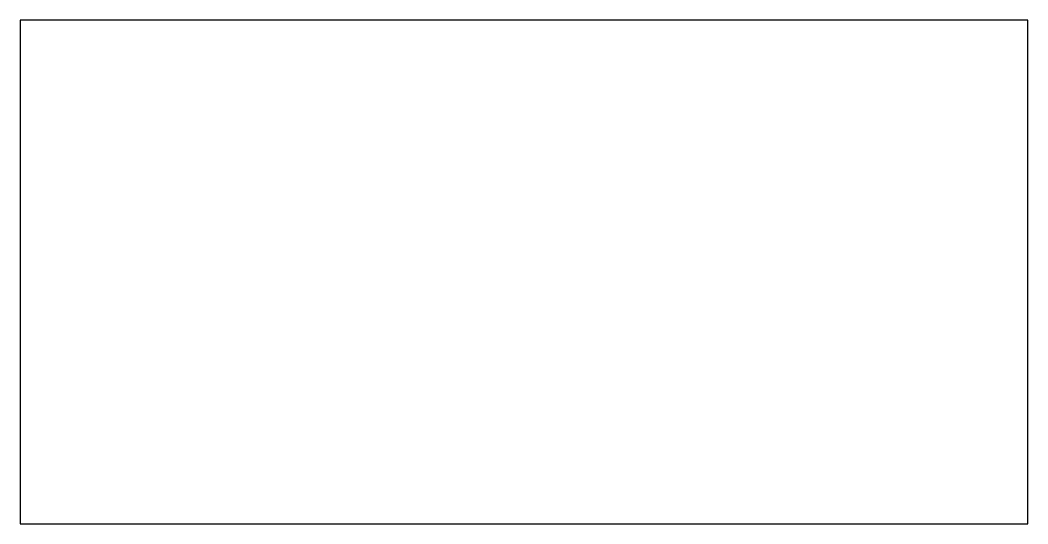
# Model space of a CAD drawing. Header units: metres. Extents: x 0 to 100, y 0 to 50.
import ezdxf

# ---------------------------------------------------------------- set-up
doc = ezdxf.new("R2010")
doc.units = ezdxf.units.M

msp = doc.modelspace()

# ---------------------------------------------------------------- linework, layer by layer
for p, q in [((100, 50, 2), (0, 50)), ((0, 50), (0, 0, 5)), ((100, 0, -3), (100, 50, 2)), ((0, 0, 5), (100, 0, -3))]:
    msp.add_line(p, q)

doc.saveas('drawing.dxf')
